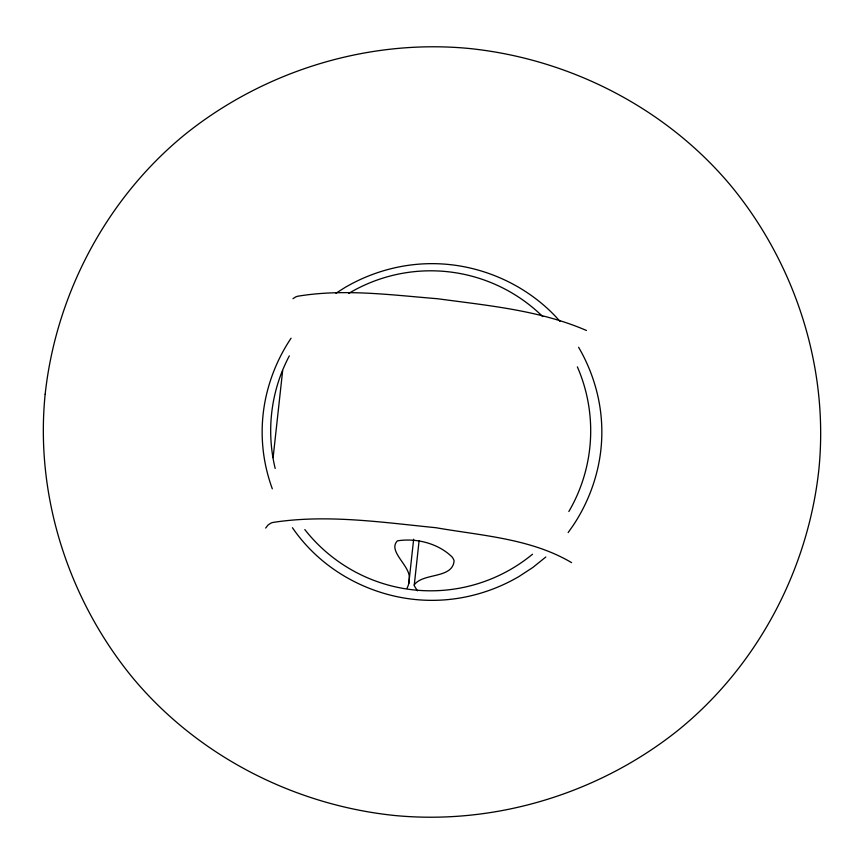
<?xml version="1.0" encoding="UTF-8"?>
<svg xmlns="http://www.w3.org/2000/svg" width="864" height="864" viewBox="0 0 864 864"><rect width="100%" height="100%" fill="white"/><g stroke="black" fill="none" stroke-linecap="round" stroke-linejoin="round"><path stroke-width="1.3" d="M419.105 540.659L414.202 585.662L417.431 590.814M273.121 457.618L282.647 370.624M408.812 583.405L413.651 539.233M414.266 584.831C423.241 572.54 452.477 579.064 454.097 560.866A379.458 50.674 6.3 0 0 452.002 556.902C438.188 543.359 416.21 537.808 397.397 540.853C387.148 551.297 411.242 566.363 409.223 578.956A969.548 129.47 6.3 0 1 407.095 588.017M568.145 532.57L572.94 525.787A172.433 172.433 0 0 0 596.614 472.975C603.59 446.234 603.58 417.766 596.624 391.025A172.433 172.433 0 0 0 578.599 347.263M265.637 528.066L268.186 524.88L270.95 523.109A66.895 8.932 6.3 0 1 272.97 522.439C326.938 514.048 382.05 522.364 435.899 527.71C481.529 535.669 530.874 538.488 571.579 562.626M545.832 556.999L532.926 567.4L519.048 576.472A174.625 174.625 0 0 1 464.962 597.089C443.264 601.441 420.736 601.43 399.028 597.089A174.625 174.625 0 0 1 344.952 576.472C324.194 564.278 306.029 547.625 292.432 527.72M292.972 298.674L295.736 296.903A66.895 8.932 6.3 0 1 297.756 296.233C343.948 288.533 391.23 295.002 437.486 298.728C487.642 305.532 539.546 310.176 586.462 330.48M335.945 293.242L344.952 287.528A174.625 174.625 0 0 1 399.038 266.911C420.736 262.559 443.264 262.57 464.972 266.911A174.625 174.625 0 0 1 519.048 287.528C534.319 296.568 548.316 307.886 559.937 321.322M577.368 366.876A160.002 160.002 0 0 1 568.858 511.499M532.516 554.224A160.002 160.002 0 0 1 304.808 529.567M275.184 468.472A160.002 160.002 0 0 1 289.321 355.882M348.732 293.393A160.002 160.002 0 0 1 542.711 316.559M272.311 488.83A172.433 172.433 0 0 1 267.386 472.975C260.41 446.234 260.42 417.766 267.376 391.025A172.433 172.433 0 0 1 291.071 338.213M45.166 394.178C34.927 495.212 68.083 598.687 132.127 677.084C196.906 755.32 293.382 804.913 394.103 815.443C495.137 825.325 598.817 793.541 678.035 730.328C756.918 666.446 807.894 570.542 818.834 469.822C829.073 368.788 795.917 265.313 731.873 186.916C667.094 108.68 570.618 59.087 469.897 48.557C368.863 38.675 265.183 70.459 185.965 133.672C107.082 197.554 56.106 293.458 45.166 394.178"/></g></svg>
